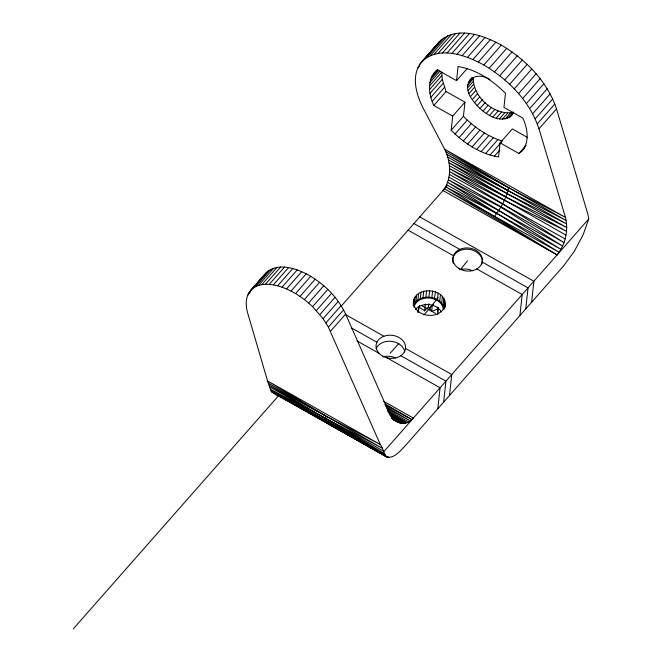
<?xml version="1.0" encoding="UTF-8"?>
<svg xmlns="http://www.w3.org/2000/svg" width="662" height="662" viewBox="0 0 662 662"><rect width="100%" height="100%" fill="white"/><g stroke="black" fill="none" stroke-linecap="round" stroke-linejoin="round"><path stroke-width="0.99" d="M512.553 114.452C499.678 126.955 480.157 111.175 472.354 99.639C460.322 84.372 473.131 69.477 489.93 79.44M507.514 118.448L512.769 112.474C493.819 115.478 472.304 96.669 473.363 77.421M421.462 62.005C438.55 45.198 465.7 54.979 483.781 65C508.308 79.465 529.931 101.36 538.992 128.825L565.431 217.343C568.675 230.186 565.406 244.609 557.081 254.887L442.986 190.54C452.105 178.905 450.946 161.917 444.657 149.24L423.357 108.527C416.141 94.641 410.639 75.534 421.462 62.005L438.989 42.095C456.077 25.297 483.219 35.069 501.308 45.099C525.827 59.563 547.449 81.459 556.519 108.924L587.823 214L588.741 218.932L583.156 234.745L574.153 251.568L563.561 265.958L404.672 446.42C399.98 451.004 394.651 458.178 387.295 457.21L271.958 392.103L271.006 390.87L267.539 380.915L247.729 313.225C245.503 305.695 245.205 296.559 250.708 290.328L265.892 273.075C276.931 262.45 294.226 267.796 306.225 273.82C323.023 282.757 337.562 296.708 345.622 314.086L388.561 411.491C391.507 422.05 406.12 428.165 413.386 418.103L383.737 401.379M444.765 307.491C449.639 286.911 410.432 284.403 413.46 305.778M527.622 137.53L512.355 128.925L500.091 142.851L498.552 156.968C480.231 153.973 464.062 143.191 451.161 130.24L452.692 116.123L433.833 105.49C428.372 94.145 426.642 78.373 437.474 69.485M413.436 304.859L414.048 299.232M413.336 305.803L414.362 303.626L415.074 297.064M414.362 303.626L415.91 301.673L416.621 295.103M415.91 301.673L417.912 300.002L418.624 293.432M418.682 306.547L418.045 312.464L419.584 305.447M417.912 300.002L420.304 298.678L421.015 292.108M420.304 298.678L423.001 297.743L423.713 291.172M423.001 297.743L425.898 297.238L426.609 290.668M419.369 307.416L424.623 310.826L425.368 303.924M425.898 297.238L428.893 297.18L429.605 290.61M424.623 310.826L428.479 306.746L428.802 303.792M444.318 309.055C443.573 302.857 437.615 298.752 431.881 297.561L432.592 290.999M433.387 74.127L437.69 70.023L456.548 80.656L458.079 66.539C476.4 69.543 492.569 80.317 505.478 93.276L503.939 107.385L522.798 118.026C528.036 129.049 530.394 145.45 518.95 153.493L500.091 142.851M437.557 307.102L437.342 309.071L431.616 311.471L432.369 304.57M434.752 298.388L434.272 299.092L435.464 291.818M437.4 299.613L438.12 293.043M438.583 307.383L437.83 314.285L437.342 309.071M439.733 301.193L440.445 294.631M441.67 303.08L442.382 296.518M451.161 130.24L463.425 116.305L464.964 102.196L446.097 91.555L442.257 79.423L441.744 72.067L429.481 86.002M443.126 305.207L443.846 298.636M444.07 307.482L444.781 300.912M444.649 307.962L445.162 303.27M437.797 408.802L440.081 387.783L386.807 357.737M443.639 402.165L445.923 381.147L400.808 355.709M449.481 395.528L451.757 374.51L405.516 348.427A14.796 11.544 6.2 0 0 384.614 336.006A14.796 11.544 6.2 0 0 382.313 355.875A14.796 11.544 6.2 0 0 405.516 348.427M519.91 315.534L522.194 294.516L476.847 268.946M525.752 308.897L528.036 287.879L482.193 262.028M531.594 302.269L533.878 281.251L419.774 216.904M494.555 216.317L559.1 252.313L447.586 182.315L562.584 246.107L500.786 207.107L448.339 179.807L498.784 210.375L560.946 249.367L496.69 213.462L445.584 186.833L557.081 254.887L444.359 188.794L494.555 216.317C501.01 207.843 506.314 198.228 508.714 187.785L444.657 149.24L565.431 217.343L508.714 187.785L446.9 154.378L508.035 190.623L566.598 223.922L507.067 193.701L449.026 162.844L505.826 196.953L566.49 231.311L504.345 200.321L449.523 171.574L502.657 203.731L563.983 242.598L448.919 177.159M444.972 305.612C440.884 319.787 416.655 317.959 413.667 303.899M513.207 111.903L511.238 115.941M438.989 42.095L419.336 64.901M265.892 273.075L248.92 292.72M428.653 309.551L438.203 297.561M460.487 269.583L467.488 260.795M424.019 59.472L441.537 39.571M426.982 57.337L444.508 37.436M417.648 68.153L419.675 65.861M430.325 55.616L447.851 35.707M434.04 54.309L451.558 34.407M438.078 53.44L455.605 33.53M442.423 53.001L459.949 33.1M447.04 53.01L464.558 33.108M451.881 53.456L469.408 33.555M431.806 76.668L437.938 69.709M430.623 79.514L438.798 70.222M429.845 82.634L440.064 71.024M456.929 54.342L474.455 34.441M250.708 290.328L268.102 271.056M247.571 295.459L250.211 292.455M252.909 288.301L255.515 286.671L270.7 269.426M429.53 89.585L441.794 75.65M255.515 286.671L258.478 285.454L273.671 268.201M462.142 55.666L479.66 35.756M429.994 93.359L442.257 79.423M258.478 285.454L261.788 284.66L276.973 267.407M261.788 284.66L265.388 284.296L280.58 267.043M430.871 97.289L443.143 83.362M467.471 57.404L484.989 37.494M265.388 284.296L269.26 284.362L284.445 267.117M432.154 101.344L444.425 87.417M269.26 284.362L273.348 284.875L288.533 267.622M472.883 59.547L490.401 39.646M433.833 105.49L446.097 91.555M456.548 80.656L467.455 68.277M273.348 284.875L277.618 285.81L292.803 268.557M478.328 62.087L495.855 42.186M277.618 285.81L282.02 287.159L297.213 269.914M469.267 80.582L472.023 77.429M282.02 287.159L286.514 288.922L301.698 271.668M468.282 82.609L472.875 77.38M483.781 65L501.308 45.099M467.769 84.951L473.024 78.985M467.736 87.583L472.999 81.608M286.514 288.922L291.04 291.065L306.225 273.82M468.199 90.421L473.454 84.446M489.193 68.26L506.72 48.359M469.135 93.416L474.389 87.45M291.04 291.065L295.558 293.572L310.751 276.327M452.692 116.123L464.964 102.196M470.533 96.511L475.788 90.545M494.522 71.852L512.049 51.95M472.354 99.639L477.608 93.665M295.558 293.572L300.027 296.419L315.211 279.174M474.563 102.718L479.818 96.751M499.727 75.741L517.254 55.84M300.027 296.419L304.388 299.58L319.572 282.326M477.112 105.697L482.375 99.722M455.026 134.014L467.289 120.079L463.425 116.305M504.775 79.903L522.301 60.002M304.388 299.58L308.6 303.006L323.784 285.752M479.95 108.51L485.213 102.536M459.089 137.597L471.352 123.662C480.513 131.25 490.906 137.547 502.309 141.114M483.02 111.092L488.275 105.117M268.251 383.091L382.082 448.108L270.336 389.182L384.432 453.528L269.062 385.143L325.696 415.984L380.319 444.516L267.539 380.915L325.696 415.984L326.143 420.718L327.831 423.639L387.295 457.21C383.248 454.314 383.571 448.315 380.319 444.516L328.377 327.127L323.081 318.687L312.613 306.663L327.798 289.418M509.624 84.306L527.142 64.396M486.247 113.392L491.502 107.418M463.317 140.956L475.581 127.021M316.395 310.528L331.579 293.283M489.566 115.362L494.82 109.387M514.233 88.907L531.76 69.005M467.67 144.068L479.933 130.133M492.909 116.959L498.163 110.984M319.895 314.549L335.08 297.296M496.194 118.142L501.457 112.168M518.578 93.69L536.104 73.78M472.114 146.906L484.377 132.971M323.081 318.687L338.265 301.433M499.371 118.895L504.626 112.929M502.35 119.201L507.613 113.227M476.607 149.438L488.879 135.511M522.616 98.597L540.142 78.695M505.089 119.052L510.344 113.078M325.919 322.89L341.104 305.637M341.054 306.324L447.024 185.956M509.574 117.406L513.522 112.929M481.125 151.656L493.389 137.721M328.377 327.127L343.57 309.874M526.323 103.611L543.85 83.71M485.61 153.534L497.882 139.599M330.437 331.339L345.622 314.086M529.674 108.684L547.193 88.782M490.037 155.049L501.622 141.891M73.259 628.9L278.942 395.288M494.365 156.199L499.818 150.009M532.629 113.781L550.155 93.88M535.186 118.862L552.712 98.961M537.312 123.885L554.839 103.984M538.992 128.825L556.519 108.924M518.95 153.493L525.082 146.525M524.825 146.84L526.191 145.292M521.284 151.606L524.685 147.742M390.1 353.343L398.896 343.355M423.92 314.93L433.329 304.263M588.741 218.932L384.068 451.401L269.972 387.055M428.893 297.18L431.881 297.561M273.199 392.864L386.062 456.449L271.006 390.87L326.143 420.718L385.102 455.216L271.958 392.103L274.697 393.137M445.857 151.739L566.167 220.496L448.497 159.956L566.705 227.554L449.548 168.686L565.96 235.118M386.699 408.156L410.341 420.891L385.714 406.394M332.49 425.592L330.677 424.599L332.465 425.616M389.951 414.768L405.293 423.183L389.281 413.866M449.316 174.412L565.116 238.908M449.382 165.765L505.826 196.953M384.829 404.647L411.905 419.617L385.301 404.06M374.328 449.457L283.626 398.259M376.14 450.458L385.176 455.481L383.43 454.455M447.785 157.126L508.035 190.623M388.081 412.136L407.022 422.679L387.51 410.978M391.896 417.805L401.801 423.357L392.012 417.631M276.476 394.138L281.805 397.134M283.584 398.135L285.363 399.136M287.142 400.129L292.472 403.125M294.251 404.126L296.03 405.127M304.909 410.117L306.688 411.119M326.234 422.108L328.898 423.606M413.94 223.533L459.784 249.392M408.098 230.169L453.437 255.739M421.628 305.596L435.679 313.498M345.672 314.682L383.91 336.246M351.282 327.773L376.935 342.246M357.058 340.963L379.26 353.483M393.998 420.064L396.703 421.586M393.882 419.915L398.358 422.439M341.41 430.672L343.197 431.682M345.878 433.205L347.666 434.214M356.611 439.27L358.399 440.288M361.08 441.802L362.867 442.812M368.229 445.849L370.017 446.858M371.812 447.876L373.6 448.886M376.281 450.4L381.643 453.437M391.093 416.332L403.547 423.407M387.46 409.795L408.702 421.917M276.484 394.163L281.838 397.233M446.668 184.665L496.69 213.462M467.289 120.079L471.352 123.662M308.6 303.006L312.613 306.663M428.479 306.746L431.616 311.471M414.023 307.391A14.796 11.544 6.2 0 1 429.233 298.016A14.796 11.544 6.2 0 1 443.391 309.535M459.536 269.657A14.796 11.544 6.2 0 1 472.387 270.667M382.719 356.909A14.796 11.544 6.2 0 1 395.57 357.919M415.281 309.634A14.796 11.544 6.2 0 1 428.744 304.594A14.796 11.544 6.2 0 1 441.347 311.852M376.066 348.791A14.796 11.544 6.2 0 1 391.441 341.352A14.796 11.544 6.2 0 1 404.796 351.977M453.263 263.277A14.796 11.544 6.2 0 1 467.198 249.21A14.796 11.544 6.2 0 1 481.862 264.039M388.801 457.483L386.989 456.482L388.801 457.483M400.063 423.035L392.914 419.038L400.063 423.035M393.584 419.104L391.796 418.111L393.584 419.104M395.098 420.469L393.327 419.476L395.098 420.469M459.064 268.582A14.796 11.544 6.2 0 0 482.325 261.25A14.796 11.544 6.2 0 0 461.505 248.73A14.796 11.544 6.2 0 0 459.064 268.582"/></g></svg>
